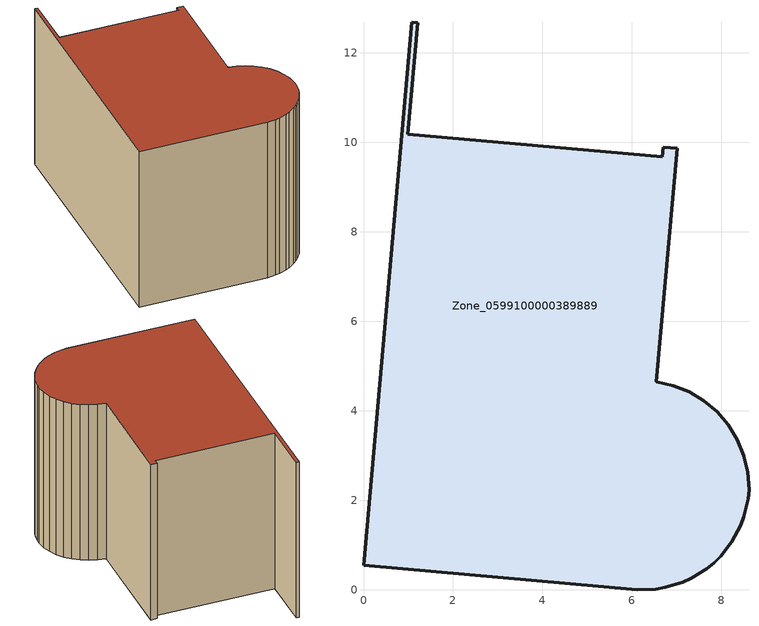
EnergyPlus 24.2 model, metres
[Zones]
Zone_0599100000389889
 floor ground (C_G): 8.5,3 8.59,2.62 8.62,2.24 8.6,2.03 8.5,1.63 8.43,1.44 8.24,1.07 7.98,0.75 7.83,0.6 7.67,0.47 7.32,0.25 7.13,0.17 6.74,0.05 6.54,0.01 6.12,0 0,0.55 1.08,12.68 1.21,12.67 0.99,10.18 6.68,9.67 6.7,9.89 7.01,9.86 6.54,4.64 6.92,4.56 7.28,4.42 7.61,4.22 7.9,3.97 8.15,3.68 8.36,3.35 z0
 wall outside (C_F): 6.12,0 6.54,0.01 6.74,0.05 7.13,0.17 7.32,0.25 7.67,0.47 7.83,0.6 7.98,0.75 8.24,1.07 8.43,1.44 8.5,1.63 8.6,2.03 8.62,2.24 8.59,2.62 8.5,3 8.36,3.35 8.15,3.68 7.9,3.97 7.61,4.22 7.28,4.42 6.92,4.56 6.54,4.64 7.01,9.86 6.7,9.89 6.68,9.67 0.99,10.18 1.21,12.67 1.08,12.68 0,0.55 6.12,0 z0:8.3
 roof outside (C_R): 6.92,4.56 6.54,4.64 7.01,9.86 6.7,9.89 6.68,9.67 0.99,10.18 1.21,12.67 1.08,12.68 0,0.55 6.12,0 6.54,0.01 6.74,0.05 7.13,0.17 7.32,0.25 7.67,0.47 7.83,0.6 7.98,0.75 8.24,1.07 8.43,1.44 8.5,1.63 8.6,2.03 8.62,2.24 8.59,2.62 8.5,3 8.36,3.35 8.15,3.68 7.9,3.97 7.61,4.22 7.28,4.42 z8.3
[BUILDING]
Pand.0599100000389889: North Axis=0; Terrain=City; Loads Convergence Tolerance Value=0.04; Temperature Convergence Tolerance Value=0.4; Solar Distribution=FullExterior; Maximum Number of Warmup Days=25; Minimum Number of Warmup Days=1
[Site:Location]
Rotterdam.The.Hague.AP_ZH_NLD Design_Conditions: Latitude=51.96; Longitude=4.45; Time Zone=1; Elevation=-4.5
[SITE:GROUNDTEMPERATURE:BUILDINGSURFACE]
18, 18, 18, 18, 18, 18, 18, 18, 18, 18, 18, 18
[MATERIAL] Thermal Absorptance=0.9; Solar Absorptance=0.7; Visible Absorptance=0.7
Name | Roughness | Thickness | Conductivity | Density | Specific Heat
G.TC.1992-2005 | MediumSmooth | 0.15 | 0.06 | 540 | 1210
F.TC.1992-2005 | Rough | 0.3 | 0.12 | 1920 | 840
R.TC.1992-2005 | MediumRough | 0.2 | 0.08 | 1500 | 1000
[CONSTRUCTION]
C_G: G.TC.1992-2005
C_F: F.TC.1992-2005
C_R: R.TC.1992-2005
[ZONE]
Zone_0599100000389889: Type=1; Multiplier=1; Ceiling Height=Autocalculate; Volume=Autocalculate; Floor Area=autocalculate; Part of Total Floor Area=Yes
[ZONEINFILTRATION:DESIGNFLOWRATE]
Infil_Zone_0599100000389889: Zone or ZoneList or Space or SpaceList=Zone_0599100000389889; Schedule=AlwaysOn; Design Flow Rate Calculation Method=Flow/Area; Flow Rate per Floor Area=0.0015; Constant Term Coefficient=1; Temperature Term Coefficient=0; Velocity Term Coefficient=0; Velocity Squared Term Coefficient=0
[HVACTEMPLATE:ZONE:IDEALLOADSAIRSYSTEM]
Zone_0599100000389889: Maximum Heating Supply Air Temperature=50; Minimum Cooling Supply Air Temperature=13; Maximum Heating Supply Air Humidity Ratio=0.0156; Minimum Cooling Supply Air Humidity Ratio=0.0077; Heating Limit=NoLimit; Cooling Limit=NoLimit; Dehumidification Control Type=ConstantSensibleHeatRatio; Cooling Sensible Heat Ratio=0.7; Dehumidification Setpoint=60; Humidification Control Type=None; Humidification Setpoint=30; Outdoor Air Method=None; Outdoor Air Flow Rate per Person=0.00944; Outdoor Air Flow Rate per Zone Floor Area=0; Outdoor Air Flow Rate per Zone=0; Demand Controlled Ventilation Type=None; Outdoor Air Economizer Type=NoEconomizer; Heat Recovery Type=None; Sensible Heat Recovery Effectiveness=0.7; Latent Heat Recovery Effectiveness=0.65
[ZONECONTROL:THERMOSTAT]
ThermostatControl_Zone_0599100000389889: Zone or ZoneList=Zone_0599100000389889; Control Type Schedule=DualSetpointControlType; Control 1=Thermostat_Zone_0599100000389889; Temperature Difference Between Cutout And Setpoint=0
[THERMOSTATSETPOINT:DUALSETPOINT]
Thermostat_Zone_0599100000389889: Heating Setpoint Temperature Schedule=HeatingSetpoint_Zone_0599100000389889; Cooling Setpoint Temperature Schedule=CoolingSetpoint_Zone_0599100000389889
[SCHEDULE:COMPACT]
HeatingSetpoint_Zone_0599100000389889: Through: 12/31, For: AllDays, Until: 24:00, 21
CoolingSetpoint_Zone_0599100000389889: Through: 12/31, For: AllDays, Until: 24:00, 24
DualSetpointControlType: Through: 12/31, For: AllDays, Until: 24:00, 4
AlwaysOn: Through: 12/31, For: AllDays, Until: 24:00, 1
